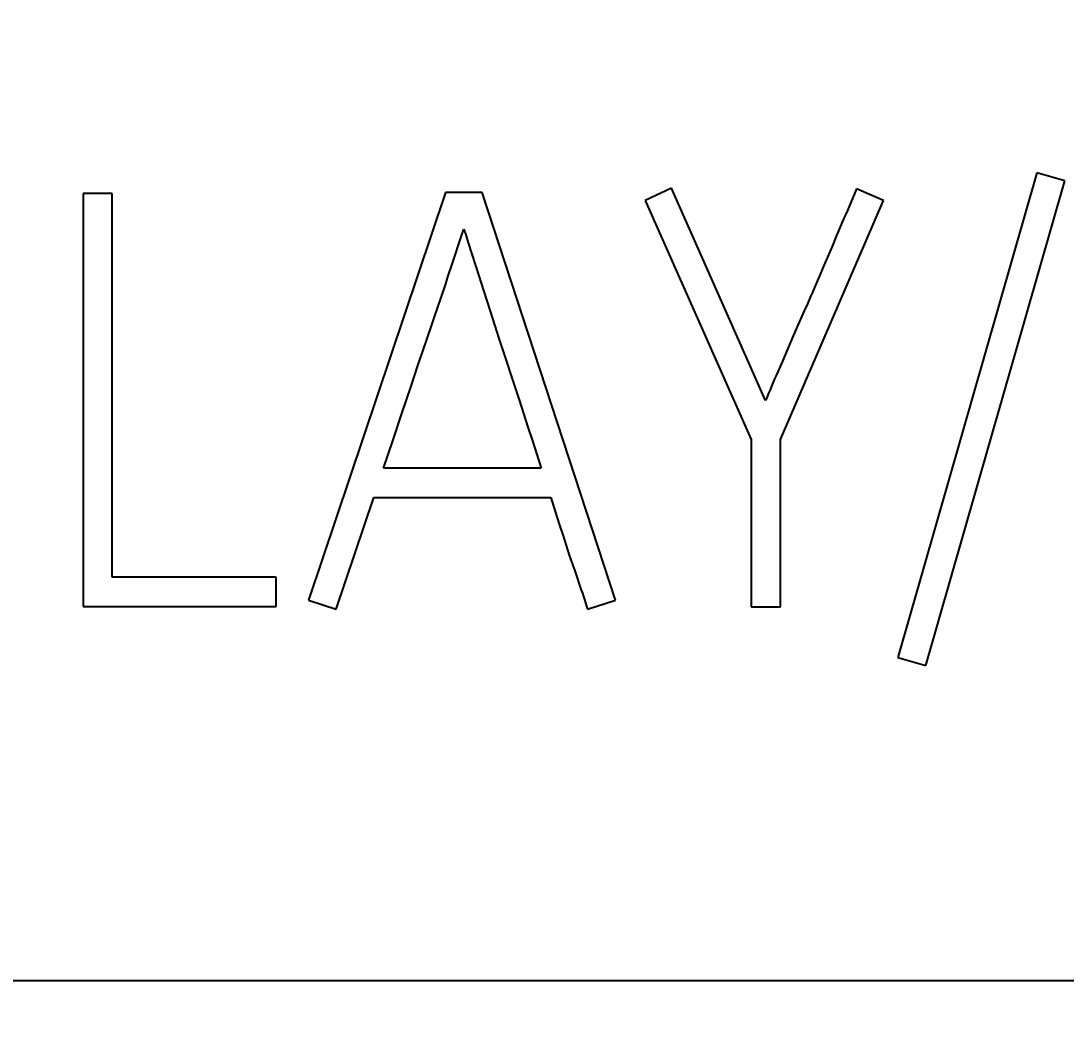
# Model space of a CAD drawing. Extents: x 0 to 420, y 0 to 297.
# Drawn here: x 137.773 to 141.816, y 165.867 to 169.757 of the extents above; entities that cross this region are included whole.
import ezdxf
from ezdxf.enums import TextEntityAlignment as Align

# ---------------------------------------------------------------- set-up
doc = ezdxf.new("R2010")
doc.units = 0
doc.header["$LTSCALE"] = 23.1
for name, color, linetype in [('10000_FRONT', 7, 'CONTINUOUS'), ('10100_DIM_FRONT', 7, 'CONTINUOUS'), ('10500_FRONT_LABELING', 7, 'CONTINUOUS')]:
    doc.layers.add(name, color=color, linetype=linetype)
doc.dimstyles.get("Standard").update_dxf_attribs({"dimtxt": 2.5, "dimasz": 2.5, "dimexe": 1.25, "dimexo": 0.625, "dimtad": 1, "dimcen": 2.5, "dimazin": 3, "dimtfac": 1, "dimtmove": 0, "dimatfit": 3})

# ---------------------------------------------------------------- blocks, each defined once
blk = doc.blocks.new('*D0')
at = {"layer": '10100_DIM_FRONT', "linetype": 'CONTINUOUS'}
for p, q in [((145.579763, 188.190376), (145.579763, 132.165384)), ((110.079763, 145.840376), (110.079763, 132.165384)), ((110.079763, 134.165384), (127.829763, 134.165384)), ((145.579763, 134.165384), (127.829763, 134.165384))]:
    blk.add_line(p, q, dxfattribs=at)
for points in [[(113.579763, 134.665384), (110.079763, 134.165384), (113.579763, 133.665384)], [(142.079763, 133.665384), (145.579763, 134.165384), (142.079763, 134.665384)]]:
    blk.add_solid(points, dxfattribs=at)
blk.add_text('35,5', height=3.5, dxfattribs=at).set_placement((123.999105, 135.040384), (133.499105, 135.040384), align=Align.FIT)
blk = doc.blocks.new('*D1')
at = {"layer": '10100_DIM_FRONT', "linetype": 'CONTINUOUS'}
for p, q in [((145.5798, 188.1904), (145.5798, 123.9566)), ((102.0798, 147.7414), (102.0798, 123.9566)), ((102.0798, 125.9566), (123.8298, 125.9566)), ((145.5798, 125.9566), (123.8298, 125.9566))]:
    blk.add_line(p, q, dxfattribs=at)
for points in [[(105.5798, 126.4566), (102.0798, 125.9566), (105.5798, 125.4566)], [(142.0798, 125.4566), (145.5798, 125.9566), (142.0798, 126.4566)]]:
    blk.add_solid(points, dxfattribs=at)
blk.add_text('43,5', height=3.5, dxfattribs=at).set_placement((119.7965, 126.8316), (129.5465, 126.8316), align=Align.FIT)

msp = doc.modelspace()

# ---------------------------------------------------------------- linework, layer by layer
at = {"layer": '10000_FRONT', "color": 7, "linetype": 'CONTINUOUS'}
msp.add_line((110.0798, 166.0439), (145.5798, 166.0439), dxfattribs=at)
at = {"layer": '10500_FRONT_LABELING', "color": 7, "linetype": 'CONTINUOUS'}
for p, q in [((141.7034, 169.169), (141.1652, 167.2939)), ((141.8119, 169.138), (141.7034, 169.169)), ((141.2737, 167.2628), (141.8119, 169.138)), ((138.0137, 169.0892), (138.0137, 167.4914)), ((138.1267, 169.0892), (138.0137, 169.0892)), ((138.1267, 167.6046), (138.1267, 169.0892)), ((139.4156, 169.0936), (138.8863, 167.5158)), ((139.5573, 169.0936), (139.4156, 169.0936)), ((140.0734, 167.5158), (139.5573, 169.0936)), ((140.2904, 169.1091), (140.1885, 169.0625)), ((140.6536, 168.288), (140.2904, 169.1091)), ((141.0058, 169.1069), (140.9702, 169.0235)), ((141.1099, 169.0625), (141.0058, 169.1069)), ((140.1885, 169.0625), (140.5983, 168.1371)), ((140.7112, 168.1371), (141.1099, 169.0625)), ((140.9583, 168.9957), (140.9287, 168.9263)), ((140.9287, 168.9263), (140.9108, 168.8846)), ((139.5036, 168.8987), (139.5457, 168.7663)), ((140.9108, 168.8846), (140.875, 168.8013)), ((140.875, 168.8013), (140.8632, 168.7735)), ((139.5457, 168.7663), (139.5627, 168.7134)), ((140.8632, 168.7735), (140.8455, 168.7318)), ((139.3986, 168.6869), (139.4164, 168.7398)), ((139.5627, 168.7134), (139.5883, 168.6341)), ((140.8277, 168.6901), (140.8156, 168.6624)), ((139.5883, 168.6341), (139.6226, 168.5284)), ((140.8035, 168.6348), (140.7791, 168.5795)), ((140.8156, 168.6624), (140.8035, 168.6348)), ((140.7791, 168.5795), (140.7609, 168.5379)), ((139.3269, 168.4757), (139.3448, 168.5285)), ((139.6226, 168.5284), (139.7002, 168.2906)), ((140.7609, 168.5379), (140.7189, 168.4409)), ((139.3091, 168.4229), (139.3269, 168.4757)), ((139.2824, 168.3436), (139.3091, 168.4229)), ((139.247, 168.2378), (139.2824, 168.3436)), ((139.7002, 168.2906), (139.7175, 168.2378)), ((139.2117, 168.132), (139.247, 168.2378)), ((139.7175, 168.2378), (139.7346, 168.185)), ((139.7346, 168.185), (139.7516, 168.1321)), ((139.1764, 168.0262), (139.2117, 168.132)), ((139.7516, 168.1321), (139.7686, 168.0791)), ((140.5983, 168.1371), (140.5983, 167.4892)), ((140.7112, 167.4892), (140.7112, 168.1371)), ((139.7686, 168.0791), (139.7855, 168.0262)), ((139.7855, 168.0262), (139.1764, 168.0262)), ((138.9926, 167.4803), (139.1388, 167.913)), ((139.1388, 167.913), (139.8231, 167.913)), ((139.8231, 167.913), (139.8347, 167.8757)), ((139.8347, 167.8757), (139.8464, 167.8385)), ((139.8464, 167.8385), (139.8582, 167.8013)), ((139.8582, 167.8013), (139.8702, 167.7642)), ((139.8702, 167.7642), (139.8823, 167.7271)), ((139.8823, 167.7271), (139.8946, 167.69)), ((139.8946, 167.69), (139.907, 167.653)), ((139.907, 167.653), (139.9154, 167.6284)), ((138.7601, 167.6046), (138.1267, 167.6046)), ((138.7601, 167.4914), (138.7601, 167.6046)), ((138.8863, 167.5158), (138.9926, 167.4803)), ((139.9649, 167.4803), (140.0734, 167.5158)), ((138.0137, 167.4914), (138.7601, 167.4914)), ((140.5983, 167.4892), (140.7112, 167.4892)), ((141.1652, 167.2939), (141.2737, 167.2628))]:
    msp.add_line(p, q, dxfattribs=at)
for points in [[(140.9702, 169.0235), (140.9643, 169.0096), (140.9583, 168.9957)], [(139.4428, 168.8192), (139.4777, 168.9251), (139.4865, 168.9516)], [(139.4865, 168.9516), (139.4951, 168.9252), (139.5036, 168.8987)], [(139.4164, 168.7398), (139.4253, 168.7662), (139.4428, 168.8192)], [(140.8455, 168.7318), (140.8337, 168.704), (140.8277, 168.6901)], [(139.3448, 168.5285), (139.3628, 168.5813), (139.3717, 168.6077), (139.3986, 168.6869)], [(140.7189, 168.4409), (140.7009, 168.3993), (140.6949, 168.3854), (140.6889, 168.3716), (140.6769, 168.3438)], [(140.6769, 168.3438), (140.6709, 168.3299), (140.6651, 168.316), (140.6593, 168.3021), (140.6536, 168.288)], [(139.9154, 167.6284), (139.9408, 167.5546), (139.945, 167.5422), (139.9491, 167.5299), (139.9531, 167.5175), (139.9571, 167.5051), (139.961, 167.4927), (139.9649, 167.4803)]]:
    msp.add_lwpolyline(points, dxfattribs=at)

# ---------------------------------------------------------------- dimensions: what is measured, and where the dimension line sits
at = {"layer": '10100_DIM_FRONT', "linetype": 'CONTINUOUS'}
for base, p1, picture, middle in [((145.5798, 125.9566), (102.0798, 147.7414), '*D1', (124.6715, 128.5816)), ((145.5798, 134.1654), (110.0798, 145.8404), '*D0', (128.7491, 136.7904))]:
    dim = msp.add_linear_dim(base=base, p1=p1, p2=(145.5798, 188.1904), dimstyle='Standard', dxfattribs=at)
    dim.commit()
    dim.dimension.update_dxf_attribs({"geometry": picture, "text_midpoint": middle, "dimtype": 128})

doc.saveas('drawing.dxf')
